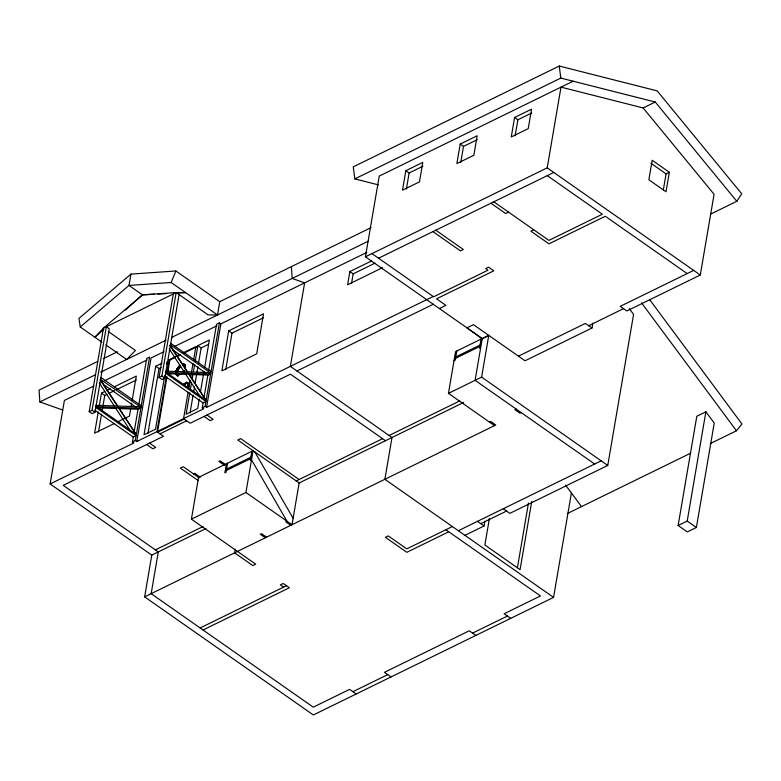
<?xml version="1.0" encoding="UTF-8"?>
<svg xmlns="http://www.w3.org/2000/svg" width="781" height="781" viewBox="0 0 781 781"><rect width="100%" height="100%" fill="white"/><g stroke="black" fill="none" stroke-linecap="round" stroke-linejoin="round"><path stroke-width="1.17" d="M176.896 373.552L177.658 376.022M186.591 382.846C187.704 382.417 183.564 386.175 183.925 383.754L186.737 382.348M183.808 384.447L186.844 382.963L186.815 382.28M103.853 329.221L94.872 337.216L103.473 328.127L142.464 294.867L176.174 292.553L208.136 314.919L217.528 314.977L219.754 301.691L370.985 227.671M205.979 528.571L151.778 555.096L50.13 483.947L64.403 400.419L93.769 386.048M89.19 411.655L92.07 410.25L106.343 326.722L109.252 328.762L94.979 412.29L92.099 413.696L89.19 411.655L103.473 328.127L176.174 292.553L185.566 292.602L173.597 293.236M140.619 407.467L140.492 408.18L96.756 406.774L95.819 405.329L139.555 406.725L141 407.291L100.28 379.234L136.04 434.275L100.163 379.937M98.24 411.958L94.618 433.143L114.221 423.556M98.845 408.424L101.462 393.126L104.732 391.525M98.513 431.922L101.53 414.262M102.135 410.728L104.752 395.43L106.929 394.356M219.754 301.691L175.881 270.978L130.925 274.111L128.992 285.436L80.258 326.975L101.823 342.078M130.661 409.039L129.461 416.097L117.482 421.955M131.071 406.676L131.677 403.152M132.077 400.79L136.304 376.071L114.524 386.732M50.13 483.947L133.893 442.954L132.438 441.929L133.268 437.057L136.148 435.652L95.809 407.418M134.137 432L138.12 408.697M138.793 404.753L146.711 358.401L148.634 357.464M119.464 408.609L138.374 409.215L138.501 408.512M132.438 441.929L135.318 440.523L149.591 356.995M135.318 440.523L136.773 441.538L151.045 358.01L164 351.675M162.028 363.165L155.751 366.24L144.026 434.802L155.536 429.169L164.635 375.973M147.921 433.562L159.041 368.544L161.13 367.519M179.083 294.583L164.801 378.111L161.921 379.527L159.021 377.487L173.294 293.959M159.021 377.487L161.892 376.081L176.174 292.553M166.656 364.151L167.056 361.788M165.523 371.863L165.65 371.16L209.386 372.557L210.821 373.113L170.483 344.88L169.985 345.768L205.862 400.097L165.523 371.863L166.587 372.605L210.323 374.001L210.44 373.298M166.353 376.452L156.913 431.688L163.493 436.296L63.222 485.362L158.289 551.913L151.153 593.677L313.259 707.156L349.615 689.369L356.195 693.977M167.173 371.649L169.233 359.641L179.894 354.418M157.733 430.907L166.968 376.881M167.993 370.877L169.838 360.07L175.169 357.454M571.409 492.977L553.563 597.387L313.337 714.957L144.641 596.86L151.778 555.096M184.052 384.613L186.971 382.202M188.084 392.218L183.574 418.636L136.773 441.538M188.699 388.616L190.144 380.21M190.759 376.608L191.169 374.206M191.579 371.805L193.014 363.399M193.629 359.797L195.885 346.588L196.5 347.018L183.701 353.285M189.773 392.911L186.132 414.194L197.652 408.561L199.262 399.101M190.379 389.368L191.589 382.28M192.194 378.726L193.005 374.001M193.415 371.639L194.625 364.542M195.23 360.998L197.857 345.632L209.367 339.999L204.72 367.187M190.037 412.954L193.063 395.215M193.668 391.671L194.479 386.946M195.084 383.393L197.915 366.845M198.52 363.302L201.147 347.935L208.468 344.353M200.473 392.013L203.909 371.912M385.492 440.718L290.425 374.177L190.154 423.243L183.574 418.636L203.714 408.775L202.259 407.76L203.099 402.889L205.969 401.483L165.64 373.24M204.163 396.66L207.941 374.519M208.615 370.575L216.542 324.232L219.422 322.826L220.877 323.842L366.797 252.429M188.104 374.402L208.205 375.046L208.322 374.333M205.862 400.097L170.102 345.065M202.259 407.76L205.139 406.354L219.422 322.826M205.139 406.354L206.594 407.37L220.877 323.842M191.404 519.17L198.55 477.406L253.073 450.715L245.937 492.479L191.404 519.17L255.699 564.175L252.829 565.581L234.612 552.831L235.218 549.248M228.696 330.851L221.853 370.877L256.695 353.832L263.529 313.806L228.696 330.851L231.986 333.155L263.558 317.711M225.748 369.647L231.986 333.155M226.422 463.768L224.86 472.876L226.07 472.28L227.632 463.172M251.863 451.311L250.301 460.429L251.521 459.833L286.939 521.181L285.729 521.776L290.805 525.33M463.66 402.459L299.152 482.97L292.016 524.734L245.937 492.479M371.678 260.883L349.868 271.554L347.604 284.782L382.505 267.698M351.518 283.474L353.158 273.858L374.968 263.187M594.663 464.021L475.102 380.327L482.248 338.563L365.44 256.803L379.244 176.086L573.117 81.204M405.837 170.688L402.508 190.183L419.475 181.875L422.804 162.389L405.837 170.688L409.127 172.991L422.911 166.246M406.384 189.051L409.127 172.991M460.214 144.085L456.885 163.571L473.852 155.273L477.181 135.777L460.214 144.085L463.504 146.389L477.289 139.643M460.761 162.438L463.504 146.389M448.45 393.37L455.587 351.606L488.76 335.371L481.623 377.135L448.45 393.37L494.529 425.625M456.797 351.011L455.245 360.129L454.025 360.724M514.591 117.472L511.262 136.958L528.229 128.66L531.558 109.164L514.591 117.472L517.881 119.776L531.666 113.03M515.138 135.826L517.881 119.776M481.037 339.159L479.475 348.267L480.686 347.672M464.929 535.336L484.083 525.964L484.903 521.21M365.44 256.803L547.208 167.847L561.002 87.13L643.144 107.954L714.078 194.293L700.284 275.01L626.821 310.955L620.241 306.347L693.704 270.402M489.394 518.555L484.864 545.011L520.078 569.661L531.744 501.412M517.432 567.66L528.483 503.013M488.76 335.371L482.209 338.759L466.94 327.844L473.452 324.662L525.037 360.773L591.988 328.01L592.799 323.246M503.257 508.753L509.837 513.361L607.755 465.437L633.576 314.392L629.252 308.563M663.342 189.929L666.086 173.88L669.337 172.289L652.194 160.281L648.865 179.776L666.008 191.775L669.337 172.289M678.123 525.506L696.798 416.253L705.878 411.812L714.244 423.068L696.388 527.487L687.309 531.929L678.123 525.506L687.212 521.054L705.878 411.812M176.106 370.565L175.705 372.029L177.726 367.548L180.069 365.118L176.106 370.555L177.326 371.414L177.131 372.156L175.901 371.297M154.443 294.242L142.464 294.867L128.992 285.436L171.137 282.497L175.881 270.978M177.326 371.414L180.684 366.523L179.464 365.664M710.525 214.16L736.825 201.293L741.725 193.786L657.163 90.869L559.255 66.043L353.256 166.861L354.828 178.898L378.434 184.882M710.28 443.588L736.473 430.77L741.95 423.995L649.597 299.562M125.409 310.047L142.464 294.867M130.925 274.111L78.94 318.423L80.258 326.975M187.206 382.436L187.089 383.139M354.828 178.898L560.817 78.08L655.259 102.028L736.825 201.293M97.791 361.378L39.05 390.129L39.86 401.932L62.646 410.015M103.229 358.713L117.375 351.792M39.86 401.932L95.194 374.851M100.612 372.195L166.07 340.165M171.547 337.49L368.525 241.085M643.144 107.954L655.259 102.028M104.644 380.718L147.082 359.953M174.798 346.383L216.913 325.775M183.086 352.856L195.885 346.588M106.909 390.461L110.17 388.86M177.307 356.419L180.499 354.847M378.541 258.218L553.788 172.455M109.106 393.292L114.553 390.627M116.73 389.563L136.324 379.976M95.702 406.032L136.04 434.275M508.499 212.09L505.619 213.506L490.927 203.216M138.374 409.215L140.492 408.18M208.205 375.046L210.323 374.001M533.765 229.78L530.885 231.186L548.945 243.828L605.295 216.249L687.192 273.584M206.594 407.37L433.191 296.477M157.528 432.108L184.179 419.065M159.978 433.826L186.63 420.783M296.936 370.985L433.26 304.268M439.381 308.554L445.892 305.371L436.559 298.83L493.817 270.812L488.603 267.17L485.733 268.576L488.027 270.187L433.65 296.8L371.961 253.61M193.473 473.852L194.684 473.257L200.317 477.201M226.617 469.088L250.847 457.227M455.792 356.927L480.022 345.075M226.383 470.474L250.613 458.623M455.548 358.323L479.788 346.461M518.457 356.165L585.408 323.402L591.988 328.01M588.698 325.706L623.531 308.651M155.38 549.873L203.07 526.531M296.243 480.94L382.583 438.678M389.094 435.495L459.667 400.956M489.453 422.072L490.663 421.476L495.74 425.03L144.641 596.86M516.104 409.029L514.894 409.625L519.97 413.178L521.181 412.583M200.131 627.963L286.471 585.711M203.04 630.003L289.38 587.751L283.259 583.466L280.379 584.871L283.591 587.127M452.375 526.55L406.784 548.867L388.255 535.903L385.384 537.308L406.813 552.313L448.772 531.773M458.34 530.729L601.175 460.829M480.793 523.66L506.547 511.057M567.328 513.547L690.638 453.195M352.905 691.673L387.747 674.618M472.564 633.108L507.406 616.063M183.135 364.991L185.595 365.147L183.955 364.092M158.035 294.056L166.412 293.617M183.545 363.907L182.5 363.926L184.931 365.03L184.902 368.163L184.931 365.039L183.545 363.907L184.765 364.766M168.013 373.757L186.923 374.363M98.181 407.926L117.101 408.531M650.846 163.209L666.086 173.88M547.208 167.847L700.284 275.01M547.276 175.637L602.385 214.219L548.916 240.382L493.807 201.81M435.798 230.2L463.348 249.49L460.468 250.896L432.918 231.606M349.868 271.554L353.158 273.858M481.623 377.135L607.755 465.437M687.212 521.054L696.388 527.487M171.137 282.497L217.528 314.977M477.503 521.357L484.083 525.964M197.857 345.632L201.147 347.935M553.563 597.387L384.867 479.3L392.003 437.536L290.356 366.377L304.629 282.849L292.201 278.436L291.391 266.624M445.863 529.743L540.462 595.962L504.116 613.759L510.696 618.367M170.756 343.308L211.085 371.551M172.523 349.732L205.979 373.142M183.027 363.917L184.248 364.776M178.849 366.211L180.069 367.07M169.233 359.641L169.838 360.07M178.293 366.875L179.513 367.734M177.726 367.548L178.956 368.407M177.258 368.29L178.488 369.14M176.799 369.032L178.019 369.882M176.447 369.794L177.677 370.653M175.754 373.884L177.258 375.554L181.348 373.796L177.258 375.554L175.754 373.884L176.975 374.743M175.881 374.421L177.102 375.28M176.155 374.792L178.068 376.217M108.315 331.525L135.425 350.503L126.649 359.455L105.796 344.86M155.751 366.24L159.041 368.544M164.723 376.032L203.099 402.889M161.892 376.081L164.801 378.111M206.965 415.014L213.086 419.299L210.216 420.715L204.085 416.429M299.123 479.524L240.646 438.59L237.766 439.996L299.152 482.97M475.854 635.412L469.274 630.804L384.457 672.314L391.037 676.922M100.925 377.487L141.263 405.72M225.768 464.744L220.125 460.8L218.914 461.395L224.557 465.339M104.664 385.277L136.148 407.321M101.462 393.126L104.752 395.43M149.561 443.11L155.683 447.396L152.803 448.802L146.682 444.516M199.106 477.796L183.242 466.687L180.362 468.092L198.198 480.588M94.901 410.201L133.268 437.057M92.07 410.25L94.979 412.29M266.565 537.191L261.489 533.638L260.278 534.233L265.355 537.787M641.523 302.852L736.473 430.77M565.59 485.138L581.523 506.605M169.165 348.814L184.15 371.873M185.741 374.324L200.073 396.387M99.343 382.983L114.319 406.042M115.91 408.492L129.587 429.54M254.84 451.955L293.119 518.252M559.255 66.043L560.817 78.08M188.25 383.92L188.807 383.422L188.25 383.92M184.013 370.428L183.076 371.902L184.013 370.438M188.572 384.535A1.084 0.556 -55 0 0 189.207 382.915A1.084 0.556 -55 0 0 187.87 383.871A1.084 0.556 -55 0 0 188.572 384.535M188.172 386.976A1.084 0.556 -55 0 0 189.012 385.345A1.084 0.556 -55 0 0 187.684 386.048A1.084 0.556 -55 0 0 188.172 386.976M188.045 386.888A1.084 0.556 -55 0 0 188.885 385.258A1.084 0.556 -55 0 0 187.567 385.96A1.084 0.556 -55 0 0 188.045 386.888"/></g></svg>
